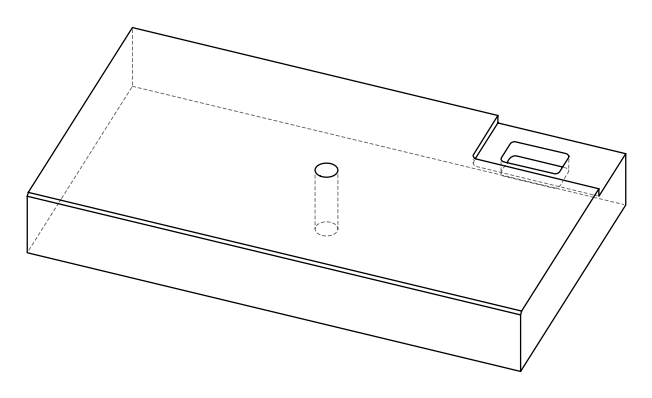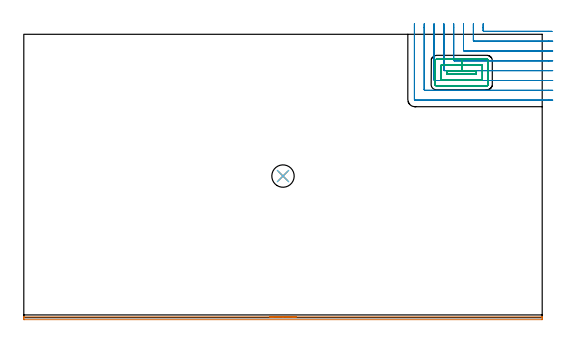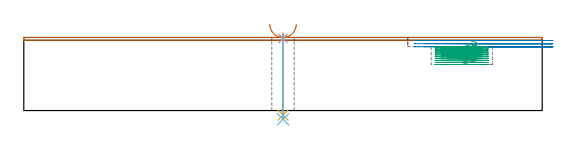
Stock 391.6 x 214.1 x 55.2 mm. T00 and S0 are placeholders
(PLAN: 6 operations, 5 tool changes, 15.6 min)
(1 AREA_MILL | FG_CHAMFER_SURFACE | UGT0205_001 | 3.28 min | 863 mm3)
(2 MILL_CORNER_NOTCH_RECTANGULAR | CORNER_NOTCH_RECTANGULAR | UGT0201_127 | Follow Part, ap 2.475, ae 75% | 5.83 min | 38826 mm3)
(3 MILL_RECTANGULAR_POCKET | POCKET_RECTANGULAR_STRAIGHT | UGT0201_124 | Follow Part, ap 1.5, ae 75% | 5.94 min | 15924 mm3)
(4 SPOT_DRILL | STEP1HOLE | NXT0321_9005460120000 | 0.03 min | 3 mm3)
(5 DRILL_THROUGH_HOLE_INTO_CENTER | STEP1HOLE | NXT0301_077 | 0.24 min | 4849 mm3)
(6 DRILL_TO_ENLARGE_THROUGH_HOLE | STEP1HOLE | UGT0301_292 | 0.26 min | 7510 mm3)
(TOOL UGT0205_001 | Chamfer Mill 20 x 3 x 45 deg. | D20 FL50 Z2)
(TOOL UGT0201_127 | Carbide End Mill 9.9 | D9.9 FL15 Z4)
(TOOL UGT0201_124 | Carbide End Mill 6.0 | D6 FL15 Z4)
(TOOL NXT0321_9005460120000 | NC Spot Drill, 142deg, 12mm, Carbide, Uncoated | D12 PA142 FL30 Z2)
(TOOL NXT0301_077 | Carbide Drill 10.6mm [860.1-1060-053A1-MM 2214] | D10.6 PA140 FL71 Z2)
(TOOL UGT0301_292 | Twist Drill 16.9 mm | D16.9 PA118 FL120 Z2)
(OP 1 AREA_MILL)
G17 G21 G94 G90
T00 M6
G54
G17 G0 G90 X185.8 Y0.6 S1061 M3
G43 Z65.2 H0
G94 G1 X185.838 Z64.328 F250.
X185.952 Z63.463
X186.141 Z62.612
X186.403 Z61.78
X186.737 Z60.974
X187.14 Z60.2
X187.608 Z59.464
X188.14 Z58.772
X188.729 Z58.129
X189.372 Z57.539
X190.064 Z57.008
X190.8 Z56.54
X191.574 Z56.137
X192.38 Z55.803
X193.212 Z55.541
X194.063 Z55.352
X194.928 Z55.238
X195.8 Z55.2
X391.429
X391.59 Y0.597 Z55.188
X391.593 Y0.542 Z55.134
X391.6 Y0.139 Z54.738
Y-0.215 Z54.385
Y-0.896 Z53.699
Y-1.236 Z53.36
X391.598 Y-1.491 Z53.105
X391.429 Y-1.5 Z53.1
X0.472 Y-1.499 Z53.101
X0.17 Y-1.496 Z53.104
X0.002 Y-1.491 Z53.105
X0. Y-1.236 Z53.36
Y-0.896 Z53.699
Y-0.215 Z54.385
Y0.139 Z54.739
X0.007 Y0.542 Z55.134
X0.01 Y0.605 Z55.195
X0.167 Y0.6 Z55.2
X195.8
X196.672 Z55.238
X197.536 Z55.352
X198.388 Z55.541
X199.22 Z55.803
X200.026 Z56.137
X200.8 Z56.54
X201.536 Z57.008
X202.228 Z57.539
X202.871 Z58.129
X203.46 Z58.772
X203.991 Z59.464
X204.46 Z60.2
X204.863 Z60.974
X205.197 Z61.78
X205.459 Z62.612
X205.648 Z63.463
X205.762 Z64.328
X205.8 Z65.2
M5
M2
(OP 2 MILL_CORNER_NOTCH_RECTANGULAR)
G17 G21 G94 G90
T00 M6
G54
G17 G0 G90 X347.025 Y222.05 S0 M3
G43 Z65.2 H0
Z52.867
G94 G1 Y219.05 F250.
Y216.815 F500.
G3 X347.515 Y216.325 R0.495
G1 X396.022
X399.022 F250.
G0 Z65.2
X339.6 Y222.05
Z52.867
G1 Y219.05
Y209.391 F500.
G3 X340.091 Y208.9 R0.495
G1 X396.55
X399.55 F250.
G0 Z65.2
X332.175 Y222.05
Z52.867
G1 Y219.05
Y201.966 F500.
G3 X332.666 Y201.475 R0.495
G1 X396.55
X399.55 F250.
G0 Z65.2
X324.75 Y222.05
Z52.867
G1 Y219.05
Y194.541 F500.
G3 X325.241 Y194.05 R0.495
G1 X396.55
X399.55 F250.
G0 Z65.2
X317.325 Y222.05
Z52.867
G1 Y219.05
Y187.116 F500.
G3 X317.816 Y186.625 R0.495
G1 X396.55
X399.55 F250.
G0 Z65.2
X309.9 Y222.05
Z52.867
G1 Y219.05
Y179.692 F500.
G3 X310.392 Y179.2 R0.495
G1 X396.55
X399.55 F250.
G0 Z65.2
X302.475 Y222.05
Z52.867
G1 Y219.05
Y172.267 F500.
G3 X302.967 Y171.775 R0.495
G1 X396.55
X399.55 F250.
G0 Z65.2
X295.05 Y222.05
Z52.867
G1 Y219.05
Y164.842 F500.
G3 X295.542 Y164.35 R0.495
G1 X396.55
X399.55 F250.
G0 Z65.2
X347.025 Y222.05
Z50.533
G1 Y219.05
Y216.815 F500.
G3 X347.515 Y216.325 R0.495
G1 X396.022
X399.022 F250.
G0 Z65.2
X339.6 Y222.05
Z50.533
G1 Y219.05
Y209.391 F500.
G3 X340.091 Y208.9 R0.495
G1 X396.55
X399.55 F250.
G0 Z65.2
X332.175 Y222.05
Z50.533
G1 Y219.05
Y201.966 F500.
G3 X332.666 Y201.475 R0.495
G1 X396.55
X399.55 F250.
G0 Z65.2
X324.75 Y222.05
Z50.533
G1 Y219.05
Y194.541 F500.
G3 X325.241 Y194.05 R0.495
G1 X396.55
X399.55 F250.
G0 Z65.2
X317.325 Y222.05
Z50.533
G1 Y219.05
Y187.116 F500.
G3 X317.816 Y186.625 R0.495
G1 X396.55
X399.55 F250.
G0 Z65.2
X309.9 Y222.05
Z50.533
G1 Y219.05
Y179.692 F500.
G3 X310.392 Y179.2 R0.495
G1 X396.55
X399.55 F250.
G0 Z65.2
X302.475 Y222.05
Z50.533
G1 Y219.05
Y172.267 F500.
G3 X302.967 Y171.775 R0.495
G1 X396.55
X399.55 F250.
G0 Z65.2
X295.05 Y222.05
Z50.533
G1 Y219.05
Y164.842 F500.
G3 X295.542 Y164.35 R0.495
G1 X396.55
X399.55 F250.
G0 Z65.2
X347.025 Y222.05
Z48.2
G1 Y219.05
Y216.815 F500.
G3 X347.515 Y216.325 R0.495
G1 X396.022
X399.022 F250.
G0 Z65.2
X339.6 Y222.05
Z48.2
G1 Y219.05
Y209.391 F500.
G3 X340.091 Y208.9 R0.495
G1 X396.55
X399.55 F250.
G0 Z65.2
X332.175 Y222.05
Z48.2
G1 Y219.05
Y201.966 F500.
G3 X332.666 Y201.475 R0.495
G1 X396.55
X399.55 F250.
G0 Z65.2
X324.75 Y222.05
Z48.2
G1 Y219.05
Y194.541 F500.
G3 X325.241 Y194.05 R0.495
G1 X396.55
X399.55 F250.
G0 Z65.2
X317.325 Y222.05
Z48.2
G1 Y219.05
Y187.116 F500.
G3 X317.816 Y186.625 R0.495
G1 X396.55
X399.55 F250.
G0 Z65.2
X309.9 Y222.05
Z48.2
G1 Y219.05
Y179.692 F500.
G3 X310.392 Y179.2 R0.495
G1 X396.55
X399.55 F250.
G0 Z65.2
X302.475 Y222.05
Z48.2
G1 Y219.05
Y172.267 F500.
G3 X302.967 Y171.775 R0.495
G1 X396.55
X399.55 F250.
G0 Z65.2
X295.05 Y222.05
Z48.2
G1 Y219.05
Y164.842 F500.
G3 X295.542 Y164.35 R0.495
G1 X396.55
X399.55 F250.
G0 Z65.2
M5
M2
(OP 3 MILL_RECTANGULAR_POCKET)
G17 G21 G94 G90
T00 M6
G54
G17 G0 G90 X338.366 Y184.2 S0 M3
G43 Z65.2 H0
Z52.371
G94 G1 X341.9 Z51.424 F250.
Y186.2 Z50.888
X330.8 Z47.914
X319.7 F500.
Y184.2
X341.9
Y186.2
X330.8
Y190.7
X315.2
Y179.7
X346.4
Y190.7
X330.8
Y195.2
X311.6
G3 X310.7 Y194.3 R0.9
G1 Y176.1
G3 X311.6 Y175.2 R0.9
G1 X350.
G3 X350.9 Y176.1 R0.9
G1 Y194.3
G3 X350. Y195.2 R0.9
G1 X330.8
X329.8
G0 X338.366 Y184.2 Z50.914
G1 X341.9 Z49.967 F250.
Y186.2 Z49.431
X330.8 Z46.457
X319.7 F500.
Y184.2
X341.9
Y186.2
X330.8
Y190.7
X315.2
Y179.7
X346.4
Y190.7
X330.8
Y195.2
X311.6
G3 X310.7 Y194.3 R0.9
G1 Y176.1
G3 X311.6 Y175.2 R0.9
G1 X350.
G3 X350.9 Y176.1 R0.9
G1 Y194.3
G3 X350. Y195.2 R0.9
G1 X330.8
X329.8
G0 X338.366 Y184.2 Z49.457
G1 X341.9 Z48.51 F250.
Y186.2 Z47.974
X330.8 Z45.
X319.7 F500.
Y184.2
X341.9
Y186.2
X330.8
Y190.7
X315.2
Y179.7
X346.4
Y190.7
X330.8
Y195.2
X311.6
G3 X310.7 Y194.3 R0.9
G1 Y176.1
G3 X311.6 Y175.2 R0.9
G1 X350.
G3 X350.9 Y176.1 R0.9
G1 Y194.3
G3 X350. Y195.2 R0.9
G1 X330.8
X329.8
G0 X338.366 Y184.2 Z48.
G1 X341.9 Z47.053 F250.
Y186.2 Z46.517
X330.8 Z43.543
X319.7 F500.
Y184.2
X341.9
Y186.2
X330.8
Y190.7
X315.2
Y179.7
X346.4
Y190.7
X330.8
Y195.2
X311.6
G3 X310.7 Y194.3 R0.9
G1 Y176.1
G3 X311.6 Y175.2 R0.9
G1 X350.
G3 X350.9 Y176.1 R0.9
G1 Y194.3
G3 X350. Y195.2 R0.9
G1 X330.8
X329.8
G0 X338.366 Y184.2 Z46.543
G1 X341.9 Z45.596 F250.
Y186.2 Z45.06
X330.8 Z42.086
X319.7 F500.
Y184.2
X341.9
Y186.2
X330.8
Y190.7
X315.2
Y179.7
X346.4
Y190.7
X330.8
Y195.2
X311.6
G3 X310.7 Y194.3 R0.9
G1 Y176.1
G3 X311.6 Y175.2 R0.9
G1 X350.
G3 X350.9 Y176.1 R0.9
G1 Y194.3
G3 X350. Y195.2 R0.9
G1 X330.8
X329.8
G0 X338.366 Y184.2 Z45.086
G1 X341.9 Z44.139 F250.
Y186.2 Z43.603
X330.8 Z40.629
X319.7 F500.
Y184.2
X341.9
Y186.2
X330.8
Y190.7
X315.2
Y179.7
X346.4
Y190.7
X330.8
Y195.2
X311.6
G3 X310.7 Y194.3 R0.9
G1 Y176.1
G3 X311.6 Y175.2 R0.9
G1 X350.
G3 X350.9 Y176.1 R0.9
G1 Y194.3
G3 X350. Y195.2 R0.9
G1 X330.8
X329.8
G0 X338.366 Y184.2 Z43.629
G1 X341.9 Z42.682 F250.
Y186.2 Z42.146
X330.8 Z39.171
X319.7 F500.
Y184.2
X341.9
Y186.2
X330.8
Y190.7
X315.2
Y179.7
X346.4
Y190.7
X330.8
Y195.2
X311.6
G3 X310.7 Y194.3 R0.9
G1 Y176.1
G3 X311.6 Y175.2 R0.9
G1 X350.
G3 X350.9 Y176.1 R0.9
G1 Y194.3
G3 X350. Y195.2 R0.9
G1 X330.8
X329.8
G0 X338.366 Y184.2 Z42.171
G1 X341.9 Z41.224 F250.
Y186.2 Z40.689
X330.8 Z37.714
X319.7 F500.
Y184.2
X341.9
Y186.2
X330.8
Y190.7
X315.2
Y179.7
X346.4
Y190.7
X330.8
Y195.2
X311.6
G3 X310.7 Y194.3 R0.9
G1 Y176.1
G3 X311.6 Y175.2 R0.9
G1 X350.
G3 X350.9 Y176.1 R0.9
G1 Y194.3
G3 X350. Y195.2 R0.9
G1 X330.8
X329.8
G0 X338.366 Y184.2 Z40.714
G1 X341.9 Z39.767 F250.
Y186.2 Z39.231
X330.8 Z36.257
X319.7 F500.
Y184.2
X341.9
Y186.2
X330.8
Y190.7
X315.2
Y179.7
X346.4
Y190.7
X330.8
Y195.2
X311.6
G3 X310.7 Y194.3 R0.9
G1 Y176.1
G3 X311.6 Y175.2 R0.9
G1 X350.
G3 X350.9 Y176.1 R0.9
G1 Y194.3
G3 X350. Y195.2 R0.9
G1 X330.8
X329.8
G0 X338.366 Y184.2 Z39.257
G1 X341.9 Z38.31 F250.
Y186.2 Z37.774
X330.8 Z34.8
X319.7 F500.
Y184.2
X341.9
Y186.2
X330.8
Y190.7
X315.2
Y179.7
X346.4
Y190.7
X330.8
Y195.2
X311.6
G3 X310.7 Y194.3 R0.9
G1 Y176.1
G3 X311.6 Y175.2 R0.9
G1 X350.
G3 X350.9 Y176.1 R0.9
G1 Y194.3
G3 X350. Y195.2 R0.9
G1 X330.8
X329.8
G0 Z65.2
M5
M2
(OP 4 SPOT_DRILL)
G17 G21 G94 G90
T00 M6
G54
G17 G0 G90 X195.8 Y107. S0 M3
G43 Z65.2 H0
G94 G81 G98 Z54.473 F250. R58.2
G80
M5
M2
(OP 5 DRILL_THROUGH_HOLE_INTO_CENTER)
G17 G21 G94 G90
T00 M6
G54
G17 G0 G90 X195.8 Y107. S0 M3
G43 Z65.2 H1
G94 G73 G98 Z-3.429 F250. Q9.772 R57.2
G80
M5
M2
(OP 6 DRILL_TO_ENLARGE_THROUGH_HOLE)
G17 G21 G94 G90
T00 M6
G54
G17 G0 G90 X195.8 Y107. S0 M3
G43 Z65.2 H0
G94 G73 G98 Z-6.577 F250. Q15.444 R57.2
G80
M5
M2
